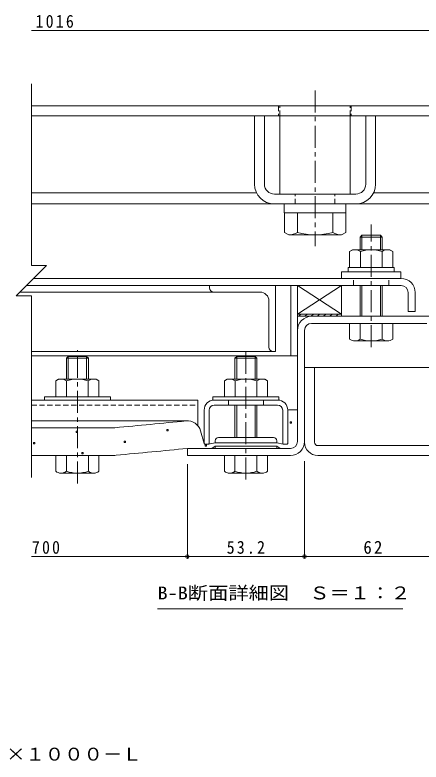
# Model space of a CAD drawing. Units: millimetres on the paper, enlarged 10 times, with parts at other scales. Extents: x -2452 to 2730, y -1962 to 1888.
# Drawn here: x 840 to 1763, y -1962 to -266 of the extents above; entities that cross this region are included whole.
import ezdxf
from ezdxf.enums import TextEntityAlignment as Align

# ---------------------------------------------------------------- set-up
doc = ezdxf.new("R2010")
doc.units = ezdxf.units.MM
doc.header["$LTSCALE"] = 10
doc.header["$PDMODE"] = 32
doc.header["$PDSIZE"] = 8
doc.linetypes.add('CHAIN1', pattern=[8, 5, -1, 1, -1])
doc.linetypes.add('DASHED1', pattern=[1.8, 1.2, -0.6])
for name, color, linetype, lineweight in [('D-1', 2, 'Continuous', 9), ('D-2', 3, 'Continuous', 9), ('D-4', 4, 'Continuous', 9), ('D-5', 7, 'Continuous', 9), ('D-6', 6, 'Continuous', 5), ('D-7', 5, 'Continuous', 5), ('D-9', 134, 'Continuous', 5), ('D-A', 3, 'Continuous', 9), ('D-B', 2, 'Continuous', 9), ('D-C', 7, 'Continuous', 9), ('D-E', 3, 'Continuous', 9), ('D-F', 7, 'Continuous', 9), ('F-5_F-5ﾚｲﾔ', 7, 'Continuous', 9)]:
    doc.layers.add(name, color=color, linetype=linetype, lineweight=lineweight)
doc.styles.add('ＭＳ ゴシック', font='')
doc.styles.get('ＭＳ ゴシック').set_extended_font_data('MS Gothic')

msp = doc.modelspace()

# ---------------------------------------------------------------- linework, layer by layer
at = {"layer": 'D-1'}
for p, q in [((1803.73, -950.24), (1514.02, -950.24)), ((1624.52, -966.24), (1514.02, -966.24)), ((1674.52, -966.24), (1776.02, -966.24)), ((1482.02, -1234.24), (1482.02, -982.24)), ((1498.02, -982.24), (1498.02, -1234.24)), ((1232.02, -1250.24), (1466.02, -1250.24))]:
    msp.add_line(p, q, dxfattribs=at)
msp.add_lwpolyline([(1466.02, -1266.24), (1232.02, -1266.24), (1232.02, -1250.24)], dxfattribs=at)
for centre, radius, start, end in [((1514.02, -982.24), 32, 90, 180), ((1514.02, -982.24), 16, 90, 180), ((1466.02, -1234.24), 16, 270, 0), ((1466.02, -1234.24), 32, 270, 0)]:
    msp.add_arc(centre, radius, start, end, dxfattribs=at)
at = {"layer": 'D-2'}
for p, q in [((1957.02, -472.73), (877.76, -472.73)), ((877.76, -495.23), (1957.02, -495.23))]:
    msp.add_line(p, q, dxfattribs=at)
at = {"layer": 'D-2', "linetype": 'DASHED1'}
for p, q in [((1439.27, -472.73), (1439.27, -495.23)), ((1604.27, -472.73), (1604.27, -495.23))]:
    msp.add_line(p, q, dxfattribs=at)
at = {"layer": 'D-4'}
for p, q in [((1460.02, -1162.89), (1482.02, -1162.89)), ((1460.02, -1238.99), (1460.02, -1163.24)), ((1482.02, -1234.24), (1482.02, -1162.89)), ((1231.97, -1187.59), (877.76, -1187.59)), ((877.76, -1203.74), (1053.69, -1203.74)), ((1270.02, -1238.99), (1262.07, -1210.45)), ((1295.02, -1237.74), (1280.27, -1240.24)), ((1435.02, -1237.74), (1295.02, -1237.74)), ((1232.02, -1250.24), (1287.54, -1250.24)), ((1271.27, -1240.24), (1270.02, -1238.99)), ((1280.27, -1240.24), (1271.27, -1240.24)), ((1295.02, -1245.24), (1287.54, -1250.24)), ((1295.02, -1245.24), (1435.02, -1245.24)), ((1435.02, -1245.24), (1442.5, -1250.24)), ((1466.02, -1250.24), (1442.5, -1250.24)), ((1056.55, -1266.24), (877.76, -1266.24))]:
    msp.add_line(p, q, dxfattribs=at)
at = {"layer": 'D-4', "color": 134, "lineweight": 5}
for p, q in [((1295.02, -1232.74), (1295.02, -1237.74)), ((1295.02, -1237.74), (1435.02, -1237.74)), ((1427.52, -1225.24), (1302.52, -1225.24)), ((1435.02, -1232.74), (1435.02, -1237.74)), ((1295.02, -1245.24), (1435.02, -1245.24)), ((1295.02, -1247.74), (1295.02, -1245.24)), ((1432.52, -1250.24), (1297.52, -1250.24)), ((1435.02, -1247.74), (1435.02, -1245.24))]:
    msp.add_line(p, q, dxfattribs=at)
at = {"layer": 'D-4', "color": 2}
for points in [[(1465.76, -1193.13), (1465.76, -1190.13), (1468.76, -1190.13), (1468.76, -1193.13)], [(979.01, -1213.94), (979.01, -1210.94), (982.01, -1210.94), (982.01, -1213.94)], [(1185.13, -1210.47), (1185.13, -1207.47), (1188.13, -1207.47), (1188.13, -1210.47)], [(882.41, -1239.82), (882.41, -1236.82), (885.41, -1236.82), (885.41, -1239.82)], [(1088.54, -1236.35), (1088.54, -1233.35), (1091.54, -1233.35), (1091.54, -1236.35)], [(1272.58, -1244.89), (1272.58, -1241.89), (1275.58, -1241.89), (1275.58, -1244.89)], [(991.95, -1262.23), (991.95, -1259.23), (994.95, -1259.23), (994.95, -1262.23)]]:
    msp.add_lwpolyline(points, close=True, dxfattribs=at)
at = {"layer": 'D-4'}
msp.add_lwpolyline([(1435.02, -1237.74), (1449.77, -1240.24), (1458.77, -1240.24), (1460.02, -1238.99)], dxfattribs=at)
for centre, radius, start, end in [((1053.69, -1053.74), 150, 270, 275.2529), ((-1267.98, 24198.72), 25508.96, 275.2529, 275.61726), ((1231.97, -1218.84), 31.25, 15.57156, 95.61726), ((1466.02, -1234.24), 16, 270, 0), ((-1267.98, 24198.72), 25571.46, 275.24643, 275.6105), ((1056.55, -1116.24), 150, 270, 275.24643)]:
    msp.add_arc(centre, radius, start, end, dxfattribs=at)
at = {"layer": 'D-4', "color": 134, "lineweight": 5}
for centre, radius, start, end in [((1302.52, -1232.74), 7.5, 90, 180), ((1427.52, -1232.74), 7.5, 0, 90), ((1297.52, -1247.74), 2.5, 180, 270), ((1432.52, -1247.74), 2.5, 270, 0)]:
    msp.add_arc(centre, radius, start, end, dxfattribs=at)
at = {"layer": 'D-5'}
msp.add_line((1721.62, -1614.27), (1164.12, -1614.27), dxfattribs=at)
at = {"layer": 'D-6', "color": 134}
for p, q in [((1482.02, -880.24), (1482.02, -1040.24)), ((1467.02, -1040.24), (877.76, -1040.24)), ((1467.02, -1040.24), (1482.02, -1040.24))]:
    msp.add_line(p, q, dxfattribs=at)
at = {"layer": 'D-6'}
for p in [(1582.02, -880.24), (1482.02, -880.24), (1582.02, -945.24)]:
    msp.add_line(p, (1482.02, -945.24), dxfattribs=at)
at = {"layer": 'D-6', "color": 134}
msp.add_lwpolyline([(1482.02, -880.24), (1467.02, -880.24), (1467.02, -1040.24)], dxfattribs=at)
at = {"layer": 'D-6'}
msp.add_lwpolyline([(1582.02, -945.24), (1582.02, -880.24), (1482.02, -880.24)], close=True, dxfattribs=at)
at = {"layer": 'D-7'}
for p, q in [((1407.02, -495.23), (1384.52, -495.23)), ((1384.52, -495.23), (1384.52, -650.23)), ((1407.02, -650.23), (1407.02, -495.23)), ((1637.02, -650.23), (1637.02, -495.23)), ((1637.02, -495.23), (1659.52, -495.23)), ((1659.52, -495.23), (1659.52, -650.23)), ((1614.52, -672.73), (1429.52, -672.73)), ((1429.52, -695.23), (1614.52, -695.23)), ((1628.58, -766.24), (1624.52, -770.3)), ((1674.52, -770.3), (1624.52, -770.3)), ((1624.52, -799.24), (1624.52, -770.3)), ((1670.46, -766.24), (1628.58, -766.24)), ((1628.58, -799.24), (1628.58, -766.24)), ((1670.46, -766.24), (1674.52, -770.3)), ((1670.46, -799.24), (1670.46, -766.24)), ((1674.52, -770.3), (1674.52, -799.24)), ((1624.52, -950.24), (1624.52, -880.24)), ((1628.58, -950.24), (1628.58, -880.24)), ((1670.46, -950.24), (1670.46, -880.24)), ((1674.52, -880.24), (1674.52, -950.24)), ((1600.52, -1001.76), (1600.52, -966.24)), ((1698.52, -966.24), (1600.52, -966.24)), ((1624.52, -1001.76), (1624.52, -966.24)), ((1674.52, -966.24), (1674.52, -1001.76)), ((1698.52, -1001.76), (1698.52, -966.24)), ((1686.52, -1006.24), (1612.52, -1006.24)), ((957.02, -1092.74), (957.02, -1045.3)), ((961.08, -1092.74), (961.08, -1041.24)), ((1002.96, -1092.74), (1002.96, -1041.24)), ((1007.02, -1045.3), (1007.02, -1045.3)), ((1007.02, -1045.3), (1007.02, -1092.74)), ((1344.08, -1041.24), (1340.02, -1045.3)), ((1390.02, -1045.3), (1340.02, -1045.3)), ((1340.02, -1092.74), (1340.02, -1045.3)), ((1385.96, -1041.24), (1344.08, -1041.24)), ((1344.08, -1092.74), (1344.08, -1041.24)), ((1385.96, -1041.24), (1390.02, -1045.3)), ((1385.96, -1092.74), (1385.96, -1041.24)), ((1390.02, -1092.74), (1390.02, -1045.3)), ((1340.02, -1225.24), (1340.02, -1151.74)), ((1344.08, -1225.24), (1344.08, -1151.74)), ((1385.96, -1225.24), (1385.96, -1151.74)), ((1390.02, -1225.24), (1390.02, -1151.74)), ((1031.02, -1266.24), (933.02, -1266.24)), ((933.02, -1301.76), (933.02, -1266.24)), ((957.02, -1301.76), (957.02, -1266.24)), ((1007.02, -1301.76), (1007.02, -1266.24)), ((1031.02, -1301.76), (1031.02, -1266.24)), ((1316.02, -1301.76), (1316.02, -1266.24)), ((1414.02, -1266.24), (1316.02, -1266.24)), ((1340.02, -1301.76), (1340.02, -1266.24)), ((1390.02, -1301.76), (1390.02, -1266.24)), ((1414.02, -1301.76), (1414.02, -1266.24)), ((945.02, -1306.24), (1019.02, -1306.24)), ((1402.02, -1306.24), (1328.02, -1306.24))]:
    msp.add_line(p, q, dxfattribs=at)
at = {"layer": 'D-7', "linetype": 'DASHED1'}
for p, q in [((1477.02, -695.23), (1477.02, -672.73)), ((1567.02, -695.23), (1567.02, -672.73))]:
    msp.add_line(p, q, dxfattribs=at)
at = {"layer": 'D-7', "linetype": 'CHAIN1'}
for p, q in [((1649.52, -1020.62), (1649.52, -741.98)), ((982.02, -1329.73), (982.02, -1027.29)), ((1365.02, -1320.62), (1365.02, -1031.98))]:
    msp.add_line(p, q, dxfattribs=at)
at = {"layer": 'D-7', "color": 2, "lineweight": 9}
for p, q in [((1600.45, -803.03), (1607.02, -799.24)), ((1600.45, -803.03), (1600.45, -839.24)), ((1692.02, -799.24), (1607.02, -799.24)), ((1624.99, -803.03), (1624.99, -839.24)), ((1674.06, -803.03), (1674.06, -839.24))]:
    msp.add_line(p, q, dxfattribs=at)
at = {"layer": 'D-7', "color": 6}
for p, q in [((1597.02, -839.24), (1597.02, -849.24)), ((1597.02, -849.24), (1702.02, -849.24))]:
    msp.add_line(p, q, dxfattribs=at)
at = {"layer": 'D-7', "color": 134}
for p, q in [((1582.02, -849.24), (1582.02, -864.24)), ((1582.02, -849.24), (1717.02, -849.24)), ((1582.02, -864.24), (1717.02, -864.24)), ((1717.02, -849.24), (1717.02, -864.24)), ((907.02, -1132.74), (907.02, -1140.24)), ((1057.02, -1132.74), (907.02, -1132.74)), ((1057.02, -1132.74), (1057.02, -1140.24)), ((1290.02, -1132.74), (1290.02, -1140.24)), ((1440.02, -1132.74), (1290.02, -1132.74)), ((1440.02, -1132.74), (1440.02, -1140.24)), ((1057.02, -1140.24), (907.02, -1140.24)), ((1440.02, -1140.24), (1290.02, -1140.24))]:
    msp.add_line(p, q, dxfattribs=at)
at = {"layer": 'D-7', "color": 2, "lineweight": 9}
msp.add_lwpolyline([(1692.02, -799.24), (1698.6, -803.03), (1698.6, -839.24), (1600.45, -839.24)], dxfattribs=at)
at = {"layer": 'D-7', "color": 6}
msp.add_lwpolyline([(1597.02, -839.24), (1702.02, -839.24), (1702.02, -849.24)], dxfattribs=at)
at = {"layer": 'D-7'}
for points in [[(1002.96, -1041.24), (961.08, -1041.24), (957.02, -1045.3)], [(957.02, -1045.3), (1007.02, -1045.3), (1007.02, -1045.3)], [(1002.96, -1041.24), (1007.02, -1045.3), (1007.02, -1045.3)]]:
    msp.add_lwpolyline(points, dxfattribs=at)
for centre, radius, start, end in [((1429.52, -650.23), 45, 180, 270), ((1429.52, -650.23), 22.5, 180, 270), ((1614.52, -650.23), 22.5, 270, 0), ((1614.52, -650.23), 45, 270, 0), ((1612.52, -987.91), 18.33, 229.1022, 310.89809), ((1649.52, -934.16), 72.08, 249.70546, 290.29454), ((1686.52, -987.91), 18.33, 229.10191, 310.8978), ((945.02, -1287.91), 18.33, 229.1022, 310.89809), ((982.02, -1234.16), 72.08, 249.70546, 290.29454), ((1019.02, -1287.91), 18.33, 229.10191, 310.8978), ((1328.02, -1287.91), 18.33, 229.1022, 310.89809), ((1365.02, -1234.16), 72.08, 249.70546, 290.29454), ((1402.02, -1287.91), 18.33, 229.10191, 310.8978)]:
    msp.add_arc(centre, radius, start, end, dxfattribs=at)
at = {"layer": 'D-7', "color": 2, "lineweight": 9}
for centre, radius, start, end in [((1614.93, -828.12), 28.97, 94.38438, 120), ((1611.95, -823.43), 24.21, 57.42749, 88.18784), ((1649.52, -880.44), 81.2, 72.41188, 107.5881), ((1687.1, -823.43), 24.21, 91.81215, 122.57249), ((1684.12, -828.12), 28.97, 59.99998, 85.6156)]:
    msp.add_arc(centre, radius, start, end, dxfattribs=at)
at = {"layer": 'D-9'}
for p, q in [((1884.52, -495.23), (877.76, -495.23)), ((1389.21, -670.23), (877.76, -670.23)), ((1884.52, -670.23), (1654.84, -670.23)), ((1429.28, -695.23), (877.76, -695.23)), ((1884.52, -695.23), (1614.77, -695.23)), ((1452.52, -715.23), (1452.52, -759.6)), ((1482.02, -759.75), (1482.02, -715.23)), ((1562.02, -759.75), (1562.02, -715.23)), ((1591.52, -715.23), (1591.52, -759.75)), ((1462.07, -765.11), (1452.52, -759.6)), ((1582.02, -765.23), (1591.52, -759.75)), ((1582.02, -765.23), (1462.27, -765.23))]:
    msp.add_line(p, q, dxfattribs=at)
for centre, radius, start, end in [((1463.31, -730.73), 34.53, 267.86055, 302.81094), ((1522.02, -616.63), 148.6, 254.38446, 285.61554), ((1580.73, -730.73), 34.53, 237.18906, 272.13945)]:
    msp.add_arc(centre, radius, start, end, dxfattribs=at)
at = {"layer": 'D-A'}
for p, q in [((1717.52, -864.24), (883.01, -864.24)), ((1717.52, -880.24), (867.01, -880.24)), ((1733.52, -896.24), (1733.52, -939.24)), ((1749.52, -896.24), (1749.52, -939.24)), ((1733.52, -939.24), (1749.52, -939.24))]:
    msp.add_line(p, q, dxfattribs=at)
at = {"layer": 'D-A', "linetype": 'DASHED1'}
for p, q in [((1609.52, -880.24), (1609.52, -864.24)), ((1689.53, -880.24), (1689.53, -864.24))]:
    msp.add_line(p, q, dxfattribs=at)
at = {"layer": 'D-A'}
for radius in [32, 16]:
    msp.add_arc((1717.52, -896.24), radius, 0, 90, dxfattribs=at)
at = {"layer": 'D-B', "color": 6, "lineweight": 5}
for p, q in [((1282.02, -885.24), (1282.02, -880.24)), ((1432.02, -880.24), (1432.02, -1030.24)), ((1397.02, -895.24), (852.01, -895.24)), ((1417.02, -915.24), (1417.02, -1020.24)), ((1432.02, -1030.24), (877.76, -1030.24))]:
    msp.add_line(p, q, dxfattribs=at)
at = {"layer": 'D-B'}
for p, q in [((939.52, -1092.74), (1024.52, -1092.74)), ((957.49, -1096.53), (957.49, -1132.74)), ((1006.56, -1096.53), (1006.56, -1132.74)), ((1031.1, -1096.53), (1024.52, -1092.74)), ((1031.1, -1096.53), (1031.1, -1132.74)), ((1322.52, -1092.74), (1407.52, -1092.74)), ((1340.49, -1096.53), (1340.49, -1132.74)), ((1389.56, -1096.53), (1389.56, -1132.74)), ((1414.1, -1096.53), (1407.52, -1092.74)), ((1414.1, -1096.53), (1414.1, -1132.74))]:
    msp.add_line(p, q, dxfattribs=at)
at = {"layer": 'D-B', "color": 7}
for p, q in [((877.76, -1140.24), (1255.97, -1140.24)), ((1255.97, -1198.82), (1255.97, -1140.24)), ((1293.02, -1140.24), (1437.02, -1140.24)), ((1437.02, -1151.74), (1293.02, -1151.74)), ((1270.02, -1238.99), (1270.02, -1163.24)), ((1281.52, -1238.99), (1281.52, -1163.24)), ((1448.52, -1238.99), (1448.52, -1163.24)), ((1460.02, -1238.99), (1460.02, -1163.24)), ((1271.27, -1240.24), (1270.02, -1238.99)), ((1280.27, -1240.24), (1271.27, -1240.24)), ((1280.27, -1240.24), (1281.52, -1238.99)), ((1449.77, -1240.24), (1448.52, -1238.99)), ((1458.77, -1240.24), (1449.77, -1240.24)), ((1458.77, -1240.24), (1460.02, -1238.99))]:
    msp.add_line(p, q, dxfattribs=at)
at = {"layer": 'D-B', "color": 7, "linetype": 'DASHED1'}
for p, q in [((877.76, -1151.74), (1255.97, -1151.74)), ((1325.02, -1151.74), (1325.02, -1140.24)), ((1405.02, -1151.74), (1405.02, -1140.24))]:
    msp.add_line(p, q, dxfattribs=at)
at = {"layer": 'D-B'}
for points in [[(939.52, -1092.74), (932.95, -1096.53), (932.95, -1132.74), (1031.1, -1132.74)], [(1322.52, -1092.74), (1315.95, -1096.53), (1315.95, -1132.74), (1414.1, -1132.74)]]:
    msp.add_lwpolyline(points, dxfattribs=at)
at = {"layer": 'D-B', "color": 6, "lineweight": 5}
for centre, radius, start, end in [((1292.02, -885.24), 10, 180, 270), ((1397.02, -915.24), 20, 0, 90), ((1427.02, -1020.24), 10, 180, 270)]:
    msp.add_arc(centre, radius, start, end, dxfattribs=at)
at = {"layer": 'D-B'}
for centre, radius, start, end in [((947.43, -1121.62), 28.97, 94.3844, 120.00002), ((944.45, -1116.93), 24.21, 57.42751, 88.18785), ((982.02, -1173.94), 81.2, 72.4119, 107.58812), ((1019.6, -1116.93), 24.21, 91.81216, 122.57251), ((1016.62, -1121.62), 28.97, 60, 85.61562), ((1330.43, -1121.62), 28.97, 94.3844, 120.00002), ((1327.45, -1116.93), 24.21, 57.42751, 88.18785), ((1365.02, -1173.94), 81.2, 72.4119, 107.58812), ((1402.6, -1116.93), 24.21, 91.81216, 122.57251), ((1399.62, -1121.62), 28.97, 60, 85.61562)]:
    msp.add_arc(centre, radius, start, end, dxfattribs=at)
at = {"layer": 'D-B', "color": 7}
for centre, radius, start, end in [((1293.02, -1163.24), 23, 90, 180), ((1293.02, -1163.24), 11.5, 90, 180), ((1437.02, -1163.24), 23, 0, 90), ((1437.02, -1163.24), 11.5, 0, 90)]:
    msp.add_arc(centre, radius, start, end, dxfattribs=at)
at = {"layer": 'D-C', "color": 2, "linetype": 'CHAIN1'}
msp.add_line((1522.02, -437.56), (1522.02, -790.86), dxfattribs=at)
at = {"layer": 'D-C', "color": 2, "linetype": 'DASHED1'}
for p, q in [((1441.77, -472.73), (1601.77, -472.73)), ((1441.77, -495.23), (1441.77, -472.73)), ((1601.77, -495.23), (1601.77, -472.73))]:
    msp.add_line(p, q, dxfattribs=at)
at = {"layer": 'D-C', "color": 2}
for p, q in [((1441.77, -672.73), (1441.77, -495.23)), ((1601.77, -672.73), (1601.77, -495.23)), ((1601.77, -672.73), (1441.77, -672.73))]:
    msp.add_line(p, q, dxfattribs=at)
at = {"layer": 'D-C', "color": 134, "lineweight": 5}
for p, q in [((1452.02, -695.23), (1592.02, -695.23)), ((1592.02, -695.23), (1592.02, -715.23))]:
    msp.add_line(p, q, dxfattribs=at)
at = {"layer": 'D-C'}
for p, q in [((1484.87, -950.24), (1489.87, -945.24)), ((1499.02, -950.24), (1504.02, -945.24)), ((1513.16, -950.24), (1518.16, -945.24)), ((1527.3, -950.24), (1532.3, -945.24)), ((1541.44, -950.24), (1546.44, -945.24)), ((1555.58, -950.24), (1560.58, -945.24)), ((1569.73, -950.24), (1574.73, -945.24))]:
    msp.add_line(p, q, dxfattribs=at)
at = {"layer": 'D-C', "color": 134, "lineweight": 5}
msp.add_lwpolyline([(1452.02, -695.23), (1452.02, -715.23), (1592.02, -715.23)], dxfattribs=at)
at = {"layer": 'D-C'}
msp.add_lwpolyline([(1582.02, -945.24), (1582.02, -950.24), (1482.02, -950.24), (1482.02, -945.24)], close=True, dxfattribs=at)
at = {"layer": 'D-E'}
for p, q in [((1498.02, -1066.23), (1520.52, -1066.23)), ((1498.02, -1236.24), (1498.02, -1066.23)), ((1520.52, -1236.24), (1520.52, -1066.23)), ((1528.02, -1243.74), (2198.02, -1243.74)), ((1528.02, -1266.24), (2198.02, -1266.24))]:
    msp.add_line(p, q, dxfattribs=at)
msp.add_lwpolyline([(1520.52, -1066.23), (1998.02, -1066.23), (1998.02, -1243.74)], dxfattribs=at)
for radius, start in [(30, 180), (7.5, 180.00027)]:
    msp.add_arc((1528.02, -1236.24), radius, start, 270, dxfattribs=at)
at = {"layer": 'D-F'}
for p, q in [((2022.02, -301.5), (877.76, -301.5)), ((877.76, -422.73), (877.76, -835.08)), ((912.17, -835.08), (843.36, -903.89)), ((877.76, -835.08), (912.17, -835.08)), ((877.76, -903.89), (843.36, -903.89)), ((877.76, -903.89), (877.76, -1316.24)), ((1232.02, -1498.7), (1232.02, -1286.24)), ((1498.02, -1498.7), (1498.02, -1279.35)), ((1232.02, -1495.7), (877.76, -1495.7)), ((1498.02, -1495.7), (1232.02, -1495.7)), ((1808.02, -1495.7), (1498.02, -1495.7))]:
    msp.add_line(p, q, dxfattribs=at)
for p in [(1232.02, -1495.7), (1498.02, -1495.7)]:
    msp.add_point(p, dxfattribs=at)

# ---------------------------------------------------------------- texts
at = {"layer": 'D-5', "color": 2, "style": 'ＭＳ ゴシック', "width": 1.15}
msp.add_text('B-B断面詳細図\u3000Ｓ＝１：２', height=29.33, dxfattribs=at).set_placement((1164.12, -1601.77), align=Align.BOTTOM_LEFT)
at = {"layer": 'D-F', "color": 2, "char_height": 29.33, "attachment_point": 7, "style": 'ＭＳ ゴシック'}
for s, insert in [('\\T1.28;\\W0.9;1016', (887.02, -295.5)), ('\\T1.27;\\W0.9;700', (878.89, -1489.7)), ('\\T1.28;\\W0.9;53.2', (1321.27, -1489.7)), ('\\T1.27;\\W0.95;62', (1631.77, -1489.7))]:
    msp.add_mtext(s, dxfattribs=dict(at, insert=insert))
at = {"layer": 'F-5_F-5ﾚｲﾔ', "color": 2, "style": 'ＭＳ ゴシック', "width": 1.1}
msp.add_text('スチール製\u3000ステンレス目地\u3000マシンハッチ\u3000Ｗ－１ＥＣ－７００×１０００－Ｌ', height=29.33, dxfattribs=at).set_placement((-500.11, -1967.71), align=Align.BOTTOM_LEFT)

doc.saveas('drawing.dxf')
